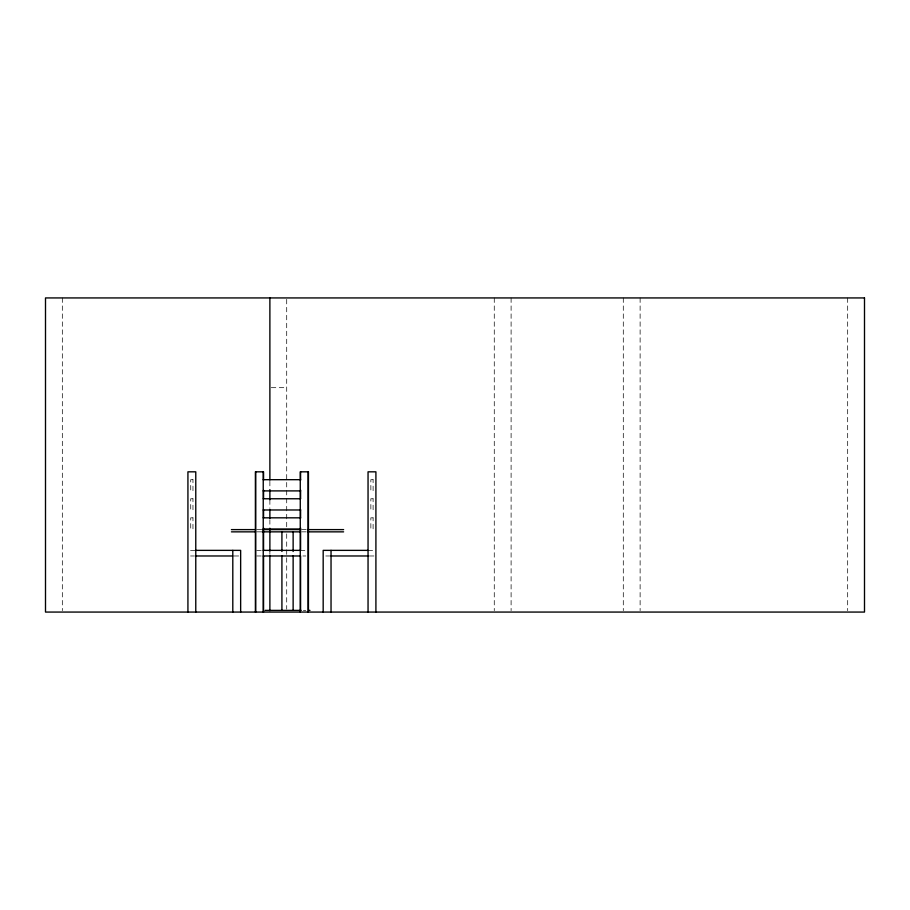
<?xml version="1.0" encoding="UTF-8"?>
<svg xmlns="http://www.w3.org/2000/svg" width="910" height="910" viewBox="0 0 910 910"><rect width="100%" height="100%" fill="white"/><g stroke="black" fill="none" stroke-linecap="round" stroke-linejoin="round"><path stroke-width="0.68" stroke-dasharray="4.55 3.41" d="M271.282 387.683L286.707 387.683M256.893 529.609L262.182 529.609M302.04 529.609L306.101 529.609M256.893 531.85L262.182 531.85M302.04 531.85L306.101 531.85M190.543 550.368L195.775 550.368M256.7 550.368L263.559 550.368M300.266 550.368L305.817 550.368M368.049 550.368L374.601 550.368M190.543 555.976L194.467 555.976M234.109 555.976L239.341 555.976M256.7 555.976L262.251 555.976M302.882 555.976L305.817 555.976M325.791 555.976L329.716 555.976M369.358 555.976L374.601 555.976M303.394 610.383L305.771 610.383M847.676 297.934L847.676 610.644M640.117 297.934L640.117 610.644M623.293 297.934L623.293 610.644M511.101 297.934L511.101 610.644M494.266 297.934L494.266 610.644M286.707 299.356L286.707 528.278M286.707 533.886L286.707 609.234M269.883 481.299L269.883 489.83M269.883 499.874L269.883 508.394M269.883 519.678L269.883 526.856M269.883 551.005L269.883 553.837M62.324 297.934L62.324 610.644M192.965 479.684L190.725 479.684L190.725 490.899L192.965 490.899L192.965 479.684M373.1 479.684L370.859 479.684L370.859 490.899L373.1 490.899L373.1 479.684M192.965 498.76L190.725 498.76L190.725 509.975L192.965 509.975L192.965 498.76M373.1 498.76L370.859 498.76L370.859 509.975L373.1 509.975L373.1 498.76M192.965 517.824L190.725 517.824L190.725 529.051L192.965 529.051L192.965 517.824M373.1 517.824L370.859 517.824L370.859 529.051L373.1 529.051L373.1 517.824"/><path stroke-width="1.36" d="M263.24 479.684L300.584 479.684M263.24 490.899L300.584 490.899M263.24 498.76L300.584 498.76M263.24 509.975L300.584 509.975M263.24 517.824L300.584 517.824M263.24 529.051L300.584 529.051M231.424 529.609L255.608 529.609M262.182 529.609L300.721 529.609M307.455 529.609L343.616 529.609M231.424 531.85L255.608 531.85M262.182 531.85L300.721 531.85M307.455 531.85L343.616 531.85M195.775 550.368L240.649 550.368L240.649 612.066M263.24 550.368L300.584 550.368L300.584 527.925M368.049 550.368L323.175 550.368L323.175 612.066M195.775 555.976L232.801 555.976M263.24 555.976L300.584 555.976L300.584 610.667M331.035 555.976L368.049 555.976M265.083 610.383L301.062 610.383M309.195 610.383L309.957 610.383M375.91 612.066L375.91 471.824L368.049 471.824L368.049 612.066M331.035 550.368L331.035 612.066M308.445 610.667L308.445 471.824L300.266 471.824L300.266 612.066M308.115 471.824L308.115 612.066M300.584 471.824L300.584 480.241M300.584 490.058L300.584 498.475M300.584 509.691L300.584 518.109M293.134 531.85L293.134 551.483M293.134 555.691L293.134 610.383M281.918 531.85L281.918 551.483M281.918 555.691L281.918 610.383M269.883 297.934L269.883 479.991M269.883 489.83L269.883 499.772M269.883 509.725L269.883 518.336M269.883 528.21L269.883 551.005M269.883 555.214L269.883 610.644M263.559 480.241L263.559 471.824L255.392 471.824L255.392 612.066M263.559 490.058L263.559 498.475M263.559 509.691L263.559 518.109M263.559 527.925L263.559 550.368M263.559 555.976L263.559 612.066M263.24 471.824L263.24 612.066M255.71 471.824L255.71 612.066M232.801 550.368L232.801 612.066M195.775 612.066L195.775 471.824L187.926 471.824L187.926 612.066M864.5 297.934L45.5 297.934L45.5 612.066L864.5 612.066L864.5 297.934"/></g></svg>
